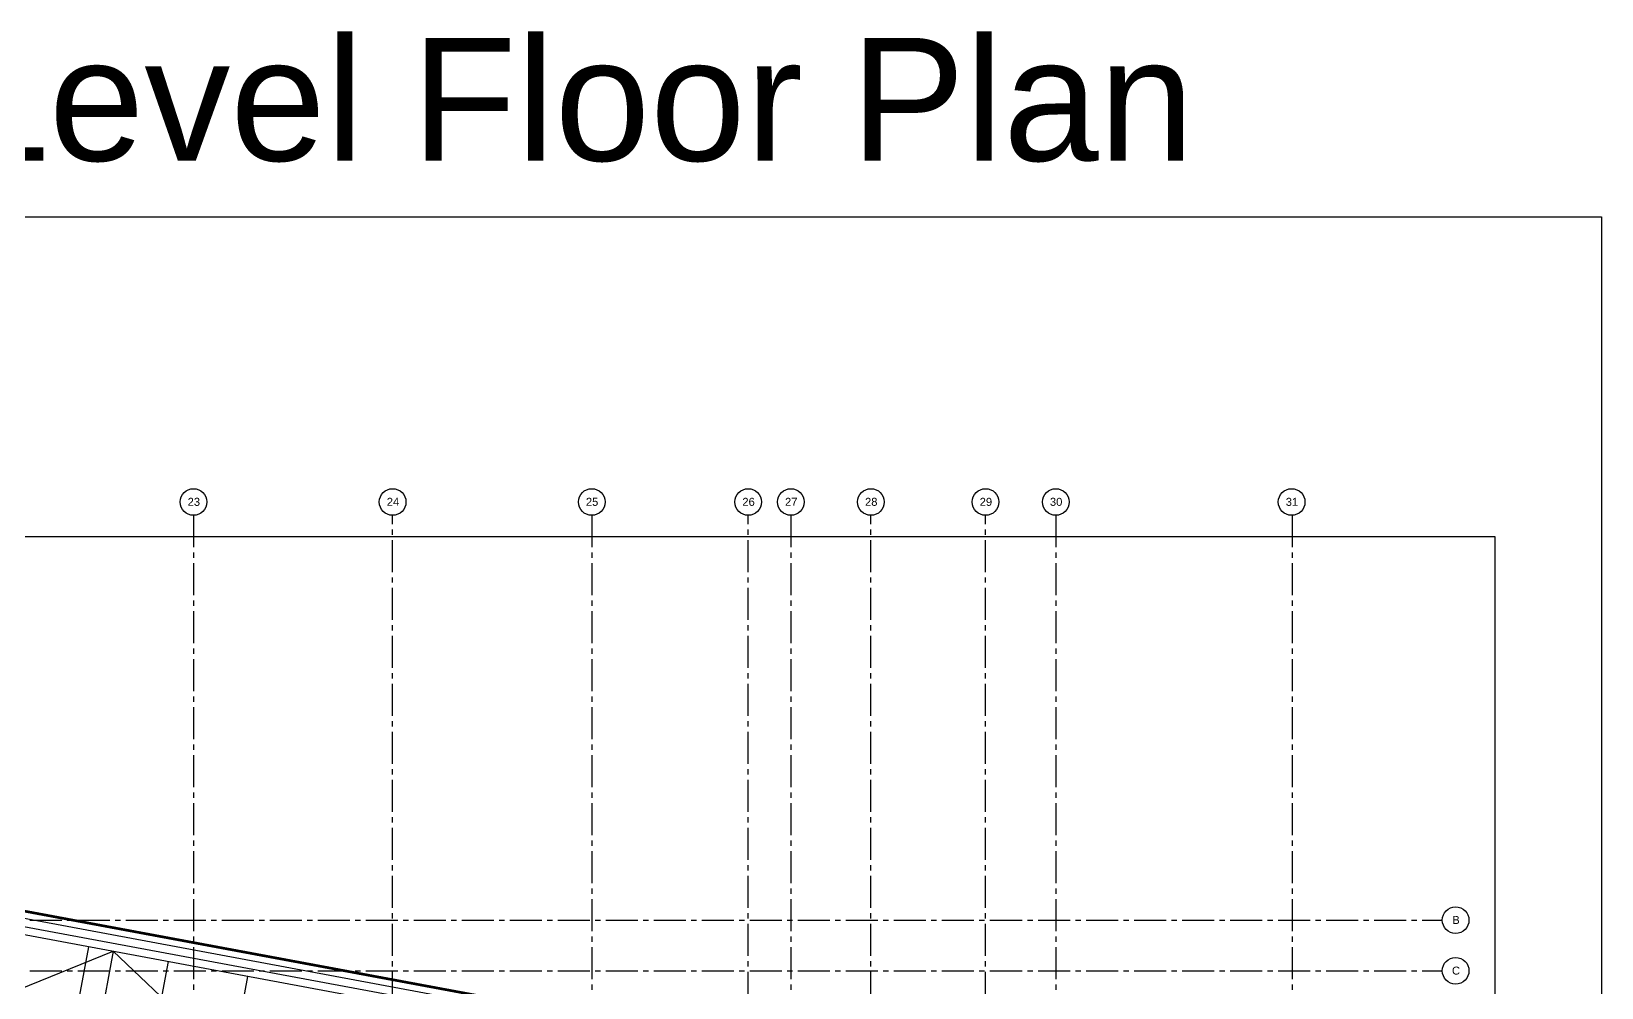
# Model space of a CAD drawing. Header units: inches. Extents: x -19 to 4048, y 0 to 3185.
# Drawn here: x 2282 to 4048, y 2108 to 3185 of the extents above; entities that cross this region are included whole.
import ezdxf
from ezdxf.enums import TextEntityAlignment as Align

# ---------------------------------------------------------------- set-up
doc = ezdxf.new("R2010")
doc.units = ezdxf.units.IN
doc.header["$LTSCALE"] = 48
doc.header["$MEASUREMENT"] = 0
for name, pattern in [('CENTER2', [1.125, 0.75, -0.125, 0.125, -0.125]), ('HIDDEN', [0.375, 0.25, -0.125]), ('PHANTOM2', [1.25, 0.625, -0.125, 0.125, -0.125, 0.125, -0.125])]:
    doc.linetypes.add(name, pattern=pattern)
for name, color, linetype in [('_0_Objects', 8, 'Continuous'), ('A-Grid(3-32)', 8, 'CENTER2'), ('A-Site-Element', 8, 'Continuous'), ('A-Site-Parking', 8, 'Continuous'), ('A-Site-Pave', 8, 'Continuous'), ('A-Site-Property', 8, 'PHANTOM2'), ('A-Wall-Full', 8, 'Continuous'), ('S-Grid-Iden', 8, 'Continuous')]:
    doc.layers.add(name, color=color, linetype=linetype)
doc.layers.add('A-ANNO-NPLT', color=8, linetype='Continuous', plot=False)
doc.styles.add('Arial_1', font='arial.ttf', dxfattribs={"height": 0.092206})
doc.styles.get("Standard").update_dxf_attribs({"font": 'arial.ttf'})
doc.linetypes.add('FENCELINE2', pattern='A,0.25,-0.1,[132,ltypeshp.shx,S=0.1,R=0,X=-0.1,Y=0],-0.1,1', length=1.45)

# ---------------------------------------------------------------- blocks, each defined once
blk = doc.blocks.new('GARAGE FLOOR SLOPE')
at = {"layer": 'A-Site-Pave'}
for p, q in [((2177.3, 2069.9), (2373.6, 2149.2)), ((2373.6, 2149.2), (2331.1, 1921.3)), ((2527.2, 2003.9), (2373.6, 2149.2))]:
    blk.add_line(p, q, dxfattribs=at)
blk = doc.blocks.new('Column Bubble')
blk.add_circle((-0.004, -0.002), 0.156)
blk.add_attdef('XX', text='', height=0.0938).set_placement((0, 0), align=Align.MIDDLE_CENTER)
blk = doc.blocks.new('LOWER LEVEL - STRUCTURAL GRID')
at = {"layer": 'A-Grid(3-32)'}
for p, q in [((-1551.5, -7402), (-1551.5, -9409.8)), ((-1327.5, -9409.8), (-1327.5, -7402)), ((-1103.5, -7402), (-1103.5, -9409.8)), ((-927.5, -9409.8), (-927.5, -7402)), ((-879.5, -7402), (-879.5, -9409.8)), ((-789.5, -9409.8), (-789.5, -7402)), ((-660.5, -9409.8), (-660.5, -7402)), ((-581.5, -7402), (-581.5, -9409.8)), ((-315.5, -7402), (-315.5, -9409.8)), ((-3895.5, -7857.8), (-146.8, -7857.8)), ((-3895.5, -7914.8), (-146.8, -7914.8))]:
    blk.add_line(p, q, dxfattribs=at)
at = {"layer": 'S-Grid-Iden', "xscale": 96, "yscale": 96, "zscale": 96}
for p, values in [((-1551.1, -7386.8), {'XX': '23'}), ((-1327.1, -7386.8), {'XX': '24'}), ((-1103.1, -7386.8), {'XX': '25'}), ((-927.1, -7386.8), {'XX': '26'}), ((-879.1, -7386.8), {'XX': '27'}), ((-789.1, -7386.8), {'XX': '28'}), ((-660.1, -7386.8), {'XX': '29'}), ((-581.1, -7386.8), {'XX': '30'}), ((-315.8, -7386.8), {'XX': '31'}), ((-131.3, -7857.5), {'XX': 'B'}), ((-131.3, -7914.5), {'XX': 'C'})]:
    blk.add_blockref('Column Bubble', p, dxfattribs=at).add_auto_attribs(values)
blk = doc.blocks.new('LOWER LEVEL - CORE & SHELL')
at = {"layer": 'A-Wall-Full'}
for p, q in [((-491.5, -8088.9), (-3254.4, -7574)), ((-494.8, -8106.6), (-3240, -7595))]:
    blk.add_line(p, q, dxfattribs=at)

msp = doc.modelspace()

# ---------------------------------------------------------------- linework, layer by layer
at = {"layer": 'A-ANNO-NPLT'}
for points in [[(0, 0), (0, 2976), (4048, 2976), (4048, 0)], [(120, 360), (120, 2616), (3928, 2616), (3928, 360)]]:
    msp.add_lwpolyline(points, close=True, dxfattribs=at)
at = {"layer": 'A-Site-Element', "linetype": 'FENCELINE2'}
msp.add_lwpolyline([(344.5, 2144.1), (344.5, 2300.7), (725.9, 2229.6), (768.3, 2457.6), (3513.5, 1945.9)], dxfattribs=at)
at = {"layer": 'A-Site-Parking'}
for p, q in [((2306.6, 1942), (2346.2, 2154.3)), ((2396.1, 1925.3), (2435.7, 2137.6)), ((2485.6, 1908.6), (2525.2, 2120.9))]:
    msp.add_line(p, q, dxfattribs=at)
at = {"layer": 'A-Site-Property', "const_width": 3}
msp.add_lwpolyline([(860, 809.3, 0.000391), (716, 809.1, 0.00127), (248, 807.2), (248, 1672), (248, 2572), (3651.8, 1937.6, 0.002707), (3800, 1910.8), (3800, 809.3), (860, 809.3)], format="xyb", dxfattribs=at)

# ---------------------------------------------------------------- block references
at = {"layer": '_0_Objects'}
for name, p in [('LOWER LEVEL - STRUCTURAL GRID', (4015.5, 10042)), ('GARAGE FLOOR SLOPE', (0, 0))]:
    msp.add_blockref(name, p, dxfattribs=at)
at = {"layer": '_0_Objects', "linetype": 'HIDDEN'}
msp.add_blockref('LOWER LEVEL - CORE & SHELL', (4015.5, 10042), dxfattribs=at)

# ---------------------------------------------------------------- texts
at = {"layer": 'A-ANNO-NPLT', "insert": (2022.1, 3087.4), "char_height": 138.301, "width": 3995.905, "attachment_point": 5, "style": 'Arial_1'}
msp.add_mtext('Basement / Parking Level Floor Plan', dxfattribs=at)

doc.saveas('drawing.dxf')
